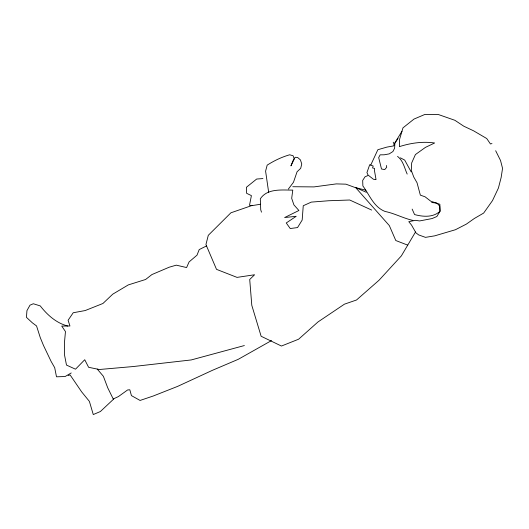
<?xml version="1.0" encoding="UTF-8"?>
<svg xmlns="http://www.w3.org/2000/svg" width="529" height="529" viewBox="0 0 529 529"><rect width="100%" height="100%" fill="white"/><g stroke="black" fill="none" stroke-linecap="round" stroke-linejoin="round"><path stroke-width="0.79" d="M370.73 165.101L377.858 149.714L386.937 147.095L393.602 145.918L394.786 142.989L401.961 131.291M415.496 232.013L401.366 255.877L379.068 280.205L356.52 299.996L344.439 304.168L318.002 321.943L298.601 339.215L281.441 346.039L261.134 336.265L251.797 305.326L249.714 279.471L254.588 274.763L237.045 277.388L216.52 269.36L205.94 244.563L208.287 235.319L230.902 212.803L252.359 205.384M288.345 189.091L293.476 182.267L297.06 171.799L300.697 168.315L301.755 163.983L300.432 159.903L297.642 157.49L295.261 157.258L293.297 160.036L290.93 165.888L294.296 158.918L293.099 155.757L289.674 154.785C281.726 157.047 274.134 160.704 267.178 165.134L265.598 171.145L268.706 192.609M398.039 138.486L394.885 143.22L394.614 148.186L392.915 151.545L389.192 153.893L384.12 154.805L380.146 154.838L378.685 157.609L381.502 169.016L384.742 169.578L386.706 167.283L386.395 165.478M113.742 398.992L100.391 411.522L93.276 414.557L89.388 401.385L81.651 391.87L70.086 374.902L68.155 375.517M71.217 372.965L65.12 376.529L56.497 376.813L54.692 367.675L51.121 361.433L43.504 345.49L40.283 337.647L36.547 325.937L32.395 322.855L26.45 317.354L26.939 310.635L29.981 305.18L33.327 303.752L40.277 305.921C47.286 314.967 56.424 323.159 67.732 326.009M271.522 340.564L238.262 359.31L212.552 370.26L177.625 386.388L153.245 396.009L140.066 400.446L131.43 395.606L129.823 389.774L127.621 389.952L118.41 396.578L113.226 398.992L107.711 387.764L103.38 376.304L97.263 369.077M206.528 245.932L199.215 249.576L197.013 255.157L189.078 261.934L186.605 267.555L176.289 265.161L169.227 267.198L151.889 274.584L145.607 279.484L128.316 284.906L112.743 294.17L102.943 303.474L85.182 310.556L73.214 312.745L68.096 320.257L69.947 325.983L61.734 326.082L65.464 331.564L64.571 341.364L64.571 355.224L66.482 365.076L75.508 369.196L84.733 359.727L88.608 367.291L99.346 369.506L133.11 366.551L191.22 359.945L244.358 345.556M367.794 175.615L365.043 176.785L362.682 180.429L362.874 185.957C369.612 195.003 373.613 206.958 385.006 211.441C394.7 213.392 403.329 218.305 412.924 220.408M491.97 143.571L490.436 143.948L486.733 138.532L473.521 130.782L463.788 126.2L454.887 120.295L438.362 114.522L424.88 114.443L413.995 119.078L402.972 127.859L399.6 139.272L399.402 146.632C410.735 143.028 422.79 141.25 434.633 142.989L425.428 147.393L415.404 154.574L411.668 162.952L411.291 170.391L413.784 177.083L417.037 182.769L420.357 195.141L425.078 196.801L430.738 201.179L439.877 204.28L440.022 211.289L436.875 216.506L432.028 218.57L419.636 220.937L415.377 220.328L408.791 221.677L411.529 225.089L416.025 232.939L418.69 234.922L425.481 237.362L434.759 235.835L455.443 229.725L466.38 224.098L474.334 218.49L483.658 213.068L492.519 200.564L498.404 188.079L501.142 177.493L502.55 168.367L500.533 160.499L495.666 150.725M260.513 204.24L253.497 205.391L249.496 205.364L251.407 195.618L246.6 193.297L246.402 187.286L256.664 179.033L262.939 178.577M292.768 186.724L313.981 186.902L336.338 183.894L345.926 184.171L354.853 187.431L365.856 190.228M431.598 202.475L436.875 203.136L439.692 206.092L440.022 211.289C433.059 217.683 423.008 216.857 414.584 214.569L412.144 209.1M375.55 179.589L373.408 179.252L368.032 175.033L366.941 172.586L369.705 164.711L373.196 166.04L372.568 167.971L374.525 168.381L374.42 170.371L376.046 179.582M407.727 245.139L395.791 240.523L389.337 225.605L355.633 187.583L366.266 192.272M371.656 210.066L349.729 200.008L328.635 200.749L311.303 202.104L303.256 205.741L302.171 220.057L297.556 227.569L290.236 228.541L286.249 222.96L296.22 216.288L284.622 217.558L298.905 210.502L293.899 204.875L291.691 198.335L292.782 190.109C281.785 190.109 267.251 188.245 260.308 198.818L260.724 209.795L261.498 212.169M400.42 157.84L404.705 160.102L411.178 171.892M397.55 156.359C403.243 160.809 404.427 167.891 407.178 174.081M393.219 142.202L394.416 144.88"/></g></svg>
